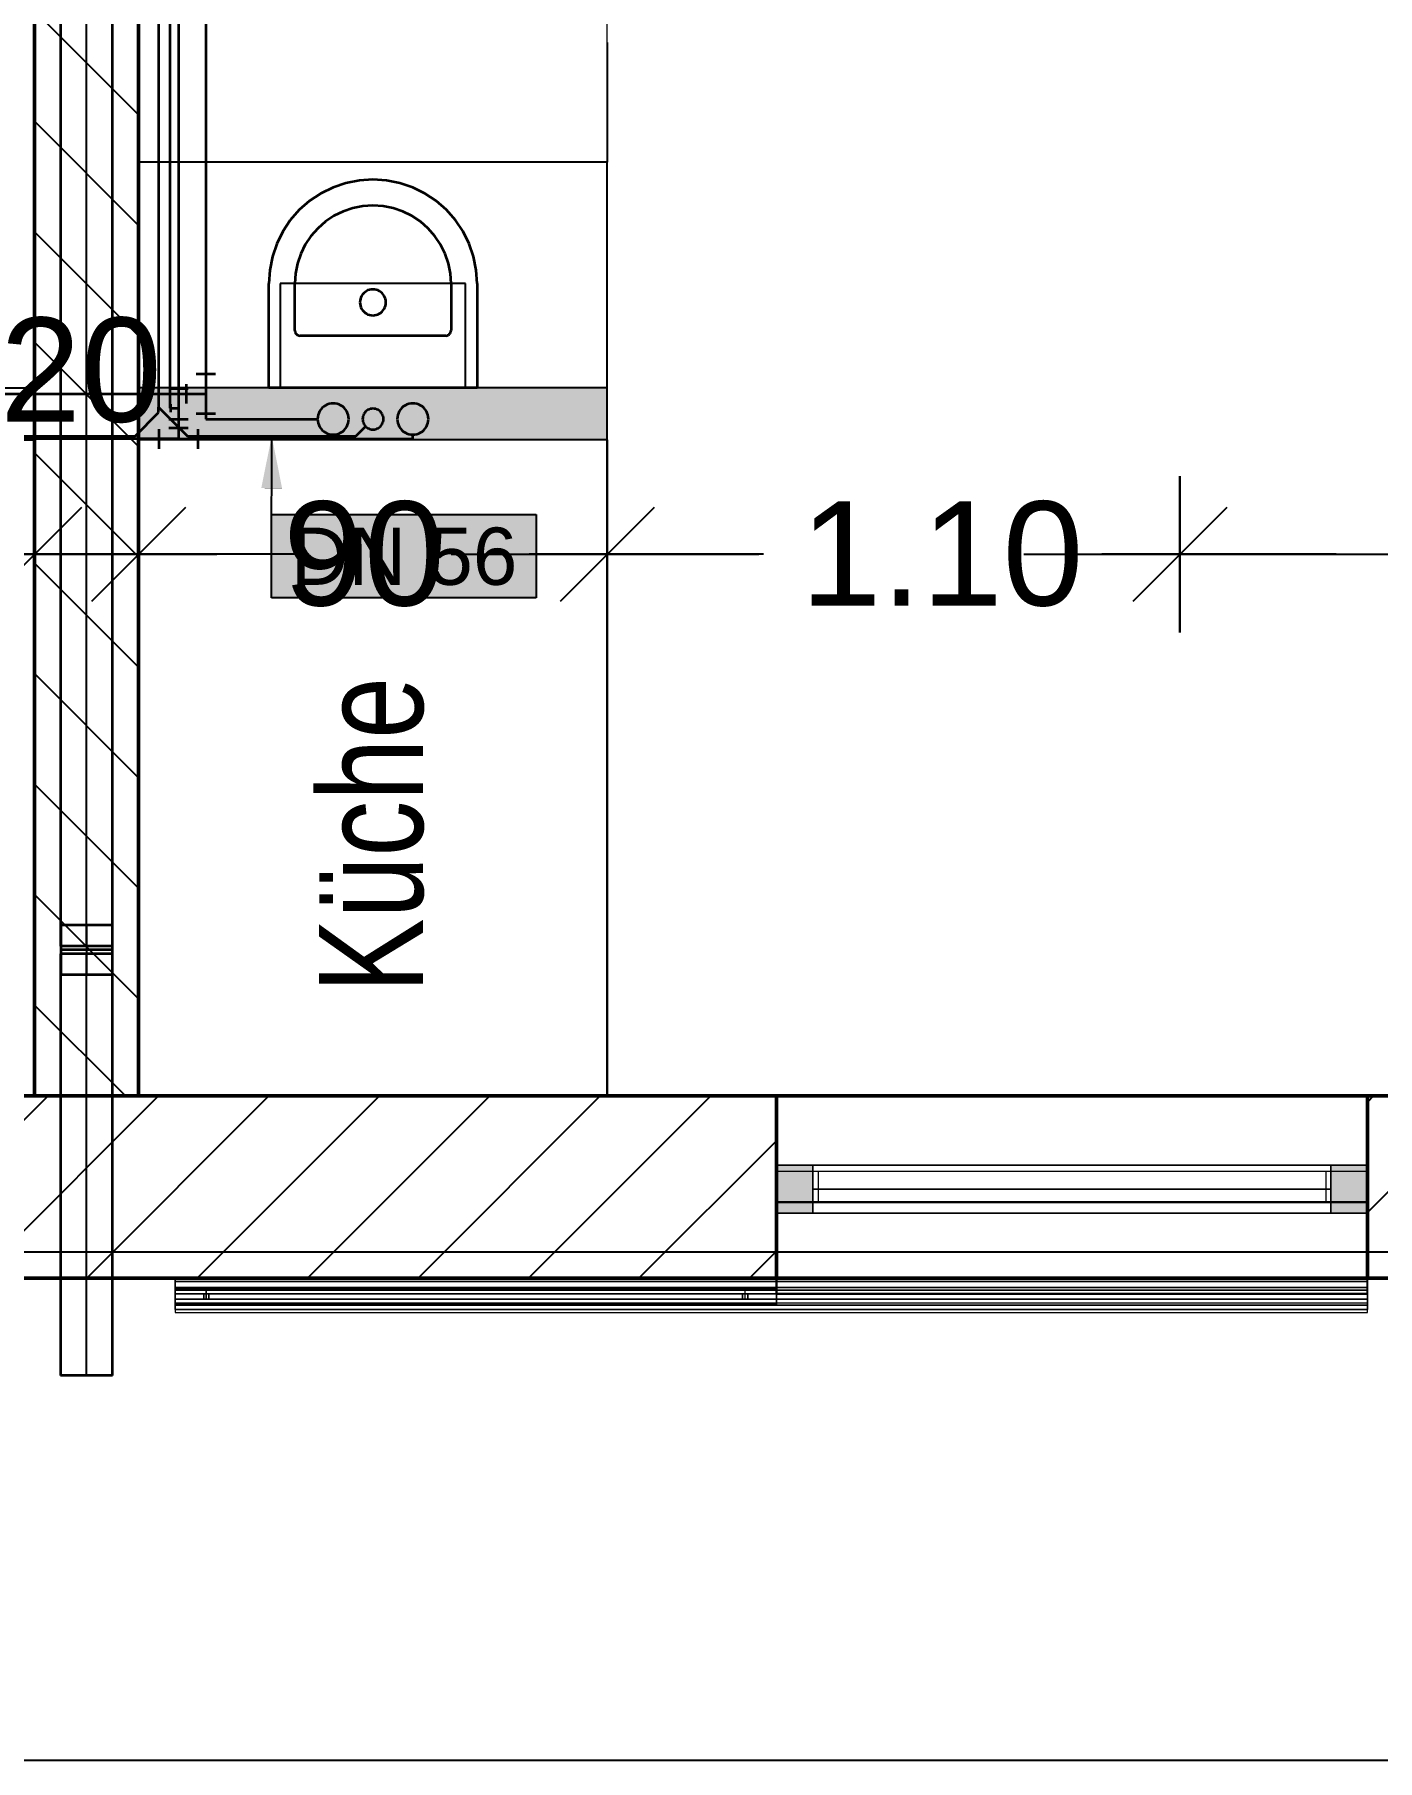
# Model space of a CAD drawing. Extents: x 0 to 756, y -25 to 420.
# Drawn here: x 256.6 to 308.2, y 5 to 71.3 of the extents above; entities that cross this region are included whole.
import ezdxf
from ezdxf.lldxf.tags import DXFTag

# ---------------------------------------------------------------- set-up
doc = ezdxf.new("R2010")
doc.units = 0
doc.layers.get('0').update_dxf_attribs({"lineweight": 25})
doc.layers.get('DEFPOINTS').update_dxf_attribs({"lineweight": 25})
for name, color, linetype, lineweight in [('A_Aussenwand', 7, 'Continuous', 25), ('A_Fenster', 7, 'Continuous', 25), ('A_Innenwand', 7, 'Continuous', 25), ('Allgemein01', 7, 'Continuous', 13), ('Allgemein03', 7, 'Continuous', 25), ('Design', 7, 'Continuous', 18), ('Fenster', 7, 'Continuous', 13), ('Fensterbank', 7, 'Continuous', 13), ('Pfosten_ Stützen', 7, 'Continuous', 13), ('Standard', 7, 'Continuous', 25), ('Verschattung', 7, 'Continuous', 13), ('Wand Holz nicht tragend', 7, 'Continuous', 13), ('Wand Holz tragend', 7, 'Continuous', 13), ('X_Planrahmen', 7, 'Continuous', 25), ('X_Text', 7, 'Continuous', 25)]:
    doc.layers.add(name, color=color, linetype=linetype, lineweight=lineweight)
for name, color, linetype, lineweight, true_color in [('A_Geschossdecke', 7, 'Continuous', 25, 0x008080), ('Bolzen', 7, 'Continuous', 25, 0xcc0000), ('L_Abluft', 2, 'Continuous', 35, 0xffff00), ('S_Einrichtung', 7, 'Continuous', 35, 0x9dff9d), ('S_Kaltwasser', 3, 'Continuous', 35, 0x00ff00), ('S_Schmutzwasser', 7, 'Continuous', 35, 0x808040), ('S_Warmwasser', 1, 'fein_strichliert', 35, 0xff0000), ('S_Zirkulation', 7, 'fein_strichliert', 35, 0xff0080)]:
    doc.layers.add(name, color=color, linetype=linetype, lineweight=lineweight, true_color=true_color)
doc.styles.get("Standard").update_dxf_attribs({"font": 'arial.ttf'})
tags = doc.linetypes.add('fein_strichliert', pattern=[4, 1, -2, 1]).pattern_tags.tags
tags[8:9] = [DXFTag(74, 4), DXFTag(75, 0), DXFTag(340, '0'), DXFTag(46, 0.0), DXFTag(50, 0.0), DXFTag(44, 0.0), DXFTag(45, 0.0)]
tags[6:7] = [DXFTag(74, 4), DXFTag(75, 0), DXFTag(340, '0'), DXFTag(46, 0.0), DXFTag(50, 0.0), DXFTag(44, 0.0), DXFTag(45, 0.0)]
tags[4:5] = [DXFTag(74, 4), DXFTag(75, 0), DXFTag(340, '0'), DXFTag(46, 0.0), DXFTag(50, 0.0), DXFTag(44, 0.0), DXFTag(45, 0.0)]
tags = doc.linetypes.add('STRICHPUNKT2', pattern=[12.7, 6.35, -3.175, 0, -3.175]).pattern_tags.tags
tags[10:11] = [DXFTag(74, 4), DXFTag(75, 0), DXFTag(340, '0'), DXFTag(46, 0.0), DXFTag(50, 0.0), DXFTag(44, 0.0), DXFTag(45, 0.0)]
tags[8:9] = [DXFTag(74, 4), DXFTag(75, 0), DXFTag(340, '0'), DXFTag(46, 0.0), DXFTag(50, 0.0), DXFTag(44, 0.0), DXFTag(45, 0.0)]
tags[6:7] = [DXFTag(74, 4), DXFTag(75, 0), DXFTag(340, '0'), DXFTag(46, 0.0), DXFTag(50, 0.0), DXFTag(44, 0.0), DXFTag(45, 0.0)]
tags[4:5] = [DXFTag(74, 4), DXFTag(75, 0), DXFTag(340, '0'), DXFTag(46, 0.0), DXFTag(50, 0.0), DXFTag(44, 0.0), DXFTag(45, 0.0)]
tags = doc.linetypes.add('VERDECKT2_S2', pattern=[0.27, 0.2, -0.07]).pattern_tags.tags
tags[6:7] = [DXFTag(74, 4), DXFTag(75, 0), DXFTag(340, '0'), DXFTag(46, 1.0), DXFTag(50, 0.0), DXFTag(44, 0.0), DXFTag(45, 0.0)]
tags[4:5] = [DXFTag(74, 4), DXFTag(75, 0), DXFTag(340, '0'), DXFTag(46, 1.0), DXFTag(50, 0.0), DXFTag(44, 0.0), DXFTag(45, 0.0)]

# ---------------------------------------------------------------- blocks, each defined once
blk = doc.blocks.new('Blockreferenz-A01I5YB9IE', base_point=(0, -25))
at = {"layer": 'X_Planrahmen', "color": 0, "linetype": 'ByBlock', "lineweight": -2, "ltscale": 0.25}
blk.add_line((589, 5), (20, 5), dxfattribs=at)
blk = doc.blocks.new('Referenz-A01I5YBJIE')
at = {"layer": 'Allgemein01', "color": 0, "lineweight": -2}
for p, q in [((273.167, 61.721), (266.047, 61.721)), ((266.047, 61.721), (266.047, 57.721)), ((273.167, 57.721), (273.167, 61.721)), ((266.047, 57.721), (273.167, 57.721))]:
    blk.add_line(p, q, dxfattribs=at)
at = {"layer": 'Allgemein03', "color": 0, "lineweight": -2}
for p, q in [((238.607, 57.721), (256.607, 57.721)), ((278.607, 57.721), (260.607, 57.721)), ((278.605, 57.718), (278.607, 57.721)), ((238.607, 55.721), (256.607, 55.721)), ((260.607, 55.721), (260.604, 30.521)), ((260.604, 30.521), (260.607, 55.721)), ((278.607, 55.721), (260.607, 55.721)), ((278.604, 30.521), (278.607, 55.721)), ((278.607, 55.721), (278.604, 30.521)), ((260.604, 30.521), (278.604, 30.521)), ((278.604, 30.521), (260.604, 30.521))]:
    blk.add_line(p, q, dxfattribs=at)
at = {"layer": 'Allgemein03', "color": 0, "linetype": 'VERDECKT2_S2', "lineweight": 13, "ltscale": 0.13}
blk.add_line((154.607, 23.521), (362.607, 23.521), dxfattribs=at)
at = {"layer": 'Bolzen', "color": 0, "lineweight": -2}
for p, q in [((260.607, 66.386), (260.607, 70.986)), ((278.607, 70.986), (278.607, 66.386)), ((278.607, 66.386), (260.607, 66.386)), ((278.607, 55.721), (278.607, 66.386)), ((278.607, 55.721), (260.607, 55.721))]:
    blk.add_line(p, q, dxfattribs=at)
at = {"layer": 'DEFPOINTS', "color": 0, "linetype": 'Continuous', "lineweight": -2, "ltscale": 0.25}
for p, q in [((278.607, 66.386), (278.607, 66.386)), ((278.607, 66.386), (278.607, 66.386)), ((256.607, 51.326), (256.607, 51.326)), ((260.607, 51.326), (260.607, 51.326)), ((278.607, 51.326), (278.607, 51.326)), ((300.607, 51.326), (300.607, 51.326)), ((256.607, 30.521), (256.607, 30.521)), ((256.607, 30.521), (256.607, 30.521)), ((256.607, 30.521), (256.607, 30.521)), ((256.607, 30.521), (256.607, 30.521)), ((256.607, 30.521), (256.607, 30.521)), ((256.607, 30.521), (256.607, 30.521)), ((260.607, 30.521), (260.607, 30.521)), ((260.607, 30.521), (260.607, 30.521)), ((260.607, 30.521), (260.607, 30.521)), ((260.607, 30.521), (260.607, 30.521)), ((278.604, 30.521), (278.604, 30.521)), ((285.107, 23.521), (285.107, 23.521)), ((285.107, 23.521), (285.107, 23.521)), ((307.807, 23.521), (307.807, 23.521)), ((307.807, 23.521), (307.807, 23.521))]:
    blk.add_line(p, q, dxfattribs=at)
at = {"layer": 'Design', "color": 0, "lineweight": -2}
for points in [[(260.607, 55.721), (278.607, 55.721), (260.607, 57.721)], [(278.607, 55.721), (278.607, 57.721), (260.607, 57.721)], [(278.607, 57.721), (260.607, 57.721), (260.607, 57.721)]]:
    blk.add_solid(points, dxfattribs=at)
at = {"layer": 'Fenster', "color": 0, "linetype": 'Continuous', "ltscale": 0.13}
for p, q in [((285.107, 26.021), (285.107, 27.861)), ((285.107, 27.861), (286.507, 27.861)), ((286.507, 27.861), (285.107, 27.861)), ((285.107, 27.861), (285.107, 26.021)), ((286.507, 27.861), (285.107, 27.861)), ((285.107, 27.861), (285.107, 27.861)), ((285.107, 27.861), (285.107, 26.021)), ((286.507, 27.861), (286.507, 26.021)), ((286.507, 26.021), (286.507, 27.861)), ((286.507, 27.861), (306.407, 27.861)), ((286.507, 26.021), (286.507, 27.861)), ((286.507, 27.861), (286.507, 27.861)), ((286.507, 27.861), (286.507, 26.021)), ((306.407, 27.861), (286.507, 27.861)), ((286.507, 27.861), (286.507, 26.021)), ((306.407, 27.861), (286.507, 27.861)), ((286.507, 27.861), (286.507, 27.861)), ((286.507, 27.861), (286.507, 26.021)), ((306.407, 27.861), (286.507, 27.861)), ((286.507, 27.861), (286.507, 26.021)), ((306.407, 27.861), (286.507, 27.861)), ((286.507, 27.861), (286.507, 27.861)), ((286.507, 27.861), (286.507, 26.021)), ((306.407, 26.021), (306.407, 27.861)), ((306.407, 27.861), (307.807, 27.861)), ((306.407, 27.861), (306.407, 26.021)), ((307.807, 27.861), (306.407, 27.861)), ((306.407, 27.861), (306.407, 26.021)), ((307.807, 27.861), (306.407, 27.861)), ((306.407, 27.861), (306.407, 27.861)), ((306.407, 27.861), (306.407, 26.021)), ((306.407, 26.021), (306.407, 27.861)), ((306.407, 27.861), (306.407, 27.861)), ((306.407, 27.861), (306.407, 26.021)), ((306.407, 26.021), (306.407, 27.861)), ((306.407, 27.861), (306.407, 27.861)), ((306.407, 27.861), (306.407, 26.021)), ((307.807, 27.861), (307.807, 26.021)), ((307.807, 26.021), (307.807, 27.861)), ((307.807, 27.861), (307.807, 27.861)), ((307.807, 27.861), (307.807, 26.021)), ((306.407, 26.941), (286.507, 26.941)), ((286.507, 26.941), (286.507, 26.941)), ((286.507, 26.941), (306.407, 26.941)), ((306.407, 26.941), (306.407, 26.941)), ((286.507, 26.021), (285.107, 26.021)), ((285.107, 26.021), (286.507, 26.021)), ((285.107, 26.021), (285.107, 26.021)), ((286.507, 26.021), (285.107, 26.021)), ((306.407, 26.021), (286.507, 26.021)), ((286.507, 26.021), (286.507, 26.021)), ((286.507, 26.021), (306.407, 26.021)), ((286.507, 26.021), (286.507, 26.021)), ((306.407, 26.021), (286.507, 26.021)), ((286.507, 26.021), (306.407, 26.021)), ((286.507, 26.021), (286.507, 26.021)), ((306.407, 26.021), (286.507, 26.021)), ((307.807, 26.021), (306.407, 26.021)), ((306.407, 26.021), (307.807, 26.021)), ((306.407, 26.021), (306.407, 26.021)), ((307.807, 26.021), (306.407, 26.021)), ((306.407, 26.021), (306.407, 26.021)), ((306.407, 26.021), (306.407, 26.021)), ((307.807, 26.021), (307.807, 26.021))]:
    blk.add_line(p, q, dxfattribs=at)
for points in [[(285.107, 26.021), (286.507, 26.021), (285.107, 27.861)], [(286.507, 26.021), (286.507, 27.861), (285.107, 27.861)], [(306.407, 26.021), (307.807, 26.021), (306.407, 27.861)], [(307.807, 26.021), (307.807, 27.861), (306.407, 27.861)]]:
    blk.add_solid(points, dxfattribs=at)
at = {"layer": 'Fensterbank', "color": 0, "lineweight": -2}
for p, q in [((307.807, 26.441), (285.107, 26.441)), ((285.107, 26.441), (285.107, 22.921)), ((307.807, 26.441), (285.107, 26.441)), ((285.107, 26.441), (285.107, 26.441)), ((285.107, 23.521), (285.107, 26.441)), ((307.807, 22.921), (307.807, 26.441)), ((307.807, 26.441), (307.807, 26.441)), ((307.807, 23.521), (307.807, 26.441)), ((307.807, 23.521), (285.107, 23.521)), ((285.107, 23.521), (285.107, 23.521)), ((285.107, 23.521), (307.807, 23.521)), ((285.107, 22.921), (285.107, 23.521)), ((307.807, 22.921), (307.807, 23.521)), ((307.807, 23.521), (307.807, 23.521)), ((285.107, 22.921), (307.807, 22.921)), ((307.807, 22.921), (285.107, 22.921)), ((285.107, 22.921), (285.107, 22.921)), ((307.807, 22.921), (307.807, 22.921))]:
    blk.add_line(p, q, dxfattribs=at)
at = {"layer": 'Fensterbank', "color": 0, "lineweight": 18}
blk.add_line((307.807, 23.521), (285.107, 23.521), dxfattribs=at)
at = {"layer": 'Standard', "color": 0, "lineweight": 13}
blk.add_line((278.604, 30.521), (278.604, 99.078), dxfattribs=at)
at = {"layer": 'Standard', "color": 0, "lineweight": -2}
for p, q in [((256.607, 48.326), (256.607, 54.326)), ((256.607, 54.326), (256.607, 48.326)), ((260.607, 48.326), (260.607, 54.326)), ((260.607, 54.326), (260.607, 48.326)), ((278.607, 48.326), (278.607, 54.326)), ((278.607, 54.326), (278.607, 48.326)), ((300.607, 48.326), (300.607, 54.326)), ((300.607, 54.326), (300.607, 48.326)), ((254.807, 49.526), (258.407, 53.126)), ((258.407, 53.126), (254.807, 49.526)), ((258.807, 49.526), (262.407, 53.126)), ((262.407, 53.126), (258.807, 49.526)), ((276.807, 49.526), (280.407, 53.126)), ((280.407, 53.126), (276.807, 49.526)), ((298.807, 49.526), (302.407, 53.126)), ((302.407, 53.126), (298.807, 49.526)), ((250.607, 51.326), (259.607, 51.326)), ((262.607, 51.326), (253.607, 51.326)), ((253.618, 51.326), (256.607, 51.326)), ((254.607, 51.326), (263.607, 51.326)), ((256.607, 51.326), (260.607, 51.326)), ((266.607, 51.326), (257.607, 51.326)), ((260.607, 51.326), (262.418, 51.326)), ((272.607, 51.326), (281.607, 51.326)), ((284.607, 51.326), (275.607, 51.326)), ((275.618, 51.326), (278.607, 51.326)), ((278.607, 51.326), (284.43, 51.326)), ((294.607, 51.326), (303.607, 51.326)), ((306.607, 51.326), (297.607, 51.326)), ((297.63, 51.326), (300.607, 51.326)), ((300.607, 51.326), (339.867, 51.326)), ((307.444, 30.521), (313.444, 30.521))]:
    blk.add_line(p, q, dxfattribs=at)
at = {"layer": 'Verschattung', "color": 0, "linetype": 'Continuous', "ltscale": 0.13}
for p, q in [((262.007, 23.521), (262.007, 23.401)), ((284.907, 23.521), (262.007, 23.521)), ((262.007, 23.521), (307.807, 23.521)), ((262.007, 22.321), (262.007, 23.521)), ((262.007, 23.521), (262.007, 23.521)), ((262.007, 23.521), (262.007, 23.521)), ((262.007, 23.521), (262.007, 23.521)), ((262.007, 23.401), (284.907, 23.401)), ((262.007, 23.401), (262.007, 22.201)), ((307.807, 23.401), (262.007, 23.401)), ((262.007, 23.401), (262.007, 23.401)), ((262.007, 23.401), (262.007, 23.401)), ((307.807, 23.521), (284.907, 23.521)), ((284.907, 23.401), (307.807, 23.401)), ((307.807, 23.401), (307.807, 23.521)), ((307.807, 23.521), (307.807, 22.321)), ((307.807, 23.521), (307.807, 23.521)), ((307.807, 23.521), (307.807, 23.521)), ((307.807, 23.521), (307.807, 23.521)), ((307.807, 22.201), (307.807, 23.401)), ((307.807, 23.401), (307.807, 23.401)), ((307.807, 23.401), (307.807, 23.401)), ((262.007, 23.161), (262.007, 22.481)), ((307.807, 23.161), (262.007, 23.161)), ((262.007, 23.161), (262.007, 23.161)), ((262.007, 23.161), (262.007, 23.161)), ((262.007, 23.161), (262.007, 23.161)), ((262.007, 23.161), (262.007, 22.921)), ((262.007, 23.161), (284.007, 23.161)), ((285.107, 23.121), (262.007, 23.121)), ((262.007, 23.121), (262.007, 22.521)), ((285.107, 23.121), (262.007, 23.121)), ((262.007, 23.121), (262.007, 22.521)), ((262.007, 22.521), (262.007, 23.121)), ((262.007, 23.121), (285.107, 23.121)), ((262.007, 23.121), (262.007, 23.121)), ((307.807, 23.061), (262.007, 23.061)), ((262.007, 23.061), (262.007, 22.921)), ((262.007, 23.061), (262.007, 22.581)), ((262.007, 23.061), (262.007, 23.061)), ((262.007, 23.061), (307.807, 23.061)), ((262.007, 22.921), (263.107, 22.921)), ((262.007, 22.921), (262.007, 22.921)), ((263.107, 22.921), (262.007, 22.921)), ((263.107, 22.721), (262.007, 22.721)), ((262.007, 22.721), (262.007, 22.581)), ((262.007, 22.721), (262.007, 22.481)), ((262.007, 22.721), (262.007, 22.721)), ((262.007, 22.721), (263.107, 22.721)), ((262.007, 22.581), (307.807, 22.581)), ((262.007, 22.581), (262.007, 22.581)), ((262.007, 22.581), (307.807, 22.581)), ((263.107, 22.921), (263.207, 22.921)), ((263.107, 22.821), (263.107, 22.921)), ((263.107, 22.921), (263.107, 22.721)), ((263.307, 22.921), (263.107, 22.921)), ((263.107, 22.921), (263.107, 22.921)), ((263.107, 22.921), (263.107, 22.921)), ((263.107, 22.721), (263.107, 22.821)), ((263.207, 22.721), (263.107, 22.721)), ((263.107, 22.721), (263.307, 22.721)), ((263.107, 22.721), (263.107, 22.721)), ((263.107, 22.721), (263.107, 22.721)), ((263.207, 23.121), (263.207, 22.721)), ((283.907, 23.121), (263.207, 23.121)), ((283.907, 23.121), (263.207, 23.121)), ((263.207, 23.121), (263.207, 23.121)), ((263.207, 22.721), (263.207, 23.121)), ((263.207, 22.921), (263.307, 22.921)), ((263.207, 22.721), (283.907, 22.721)), ((263.307, 22.721), (263.207, 22.721)), ((263.207, 22.721), (263.207, 22.721)), ((263.207, 22.721), (283.907, 22.721)), ((263.307, 22.921), (263.307, 22.821)), ((263.307, 22.921), (283.807, 22.921)), ((263.307, 22.721), (263.307, 22.921)), ((283.807, 22.921), (263.307, 22.921)), ((263.307, 22.921), (263.307, 22.921)), ((263.307, 22.921), (263.307, 22.921)), ((263.307, 22.821), (263.307, 22.721)), ((283.807, 22.721), (263.307, 22.721)), ((263.307, 22.721), (283.807, 22.721)), ((263.307, 22.721), (263.307, 22.721)), ((263.307, 22.721), (263.307, 22.721)), ((283.807, 22.821), (283.807, 22.921)), ((283.807, 22.921), (283.907, 22.921)), ((283.807, 22.921), (283.807, 22.721)), ((284.007, 22.921), (283.807, 22.921)), ((283.807, 22.921), (283.807, 22.921)), ((283.807, 22.921), (283.807, 22.921)), ((283.807, 22.721), (283.807, 22.821)), ((283.907, 22.721), (283.807, 22.721)), ((283.807, 22.721), (284.007, 22.721)), ((283.807, 22.721), (283.807, 22.721)), ((283.807, 22.721), (283.807, 22.721)), ((283.907, 22.721), (283.907, 23.121)), ((283.907, 23.121), (283.907, 23.121)), ((283.907, 22.721), (283.907, 23.121)), ((283.907, 22.921), (284.007, 22.921)), ((284.007, 22.721), (283.907, 22.721)), ((283.907, 22.721), (283.907, 22.721)), ((284.007, 23.161), (307.807, 23.161)), ((284.007, 22.921), (284.007, 22.821)), ((284.007, 22.921), (307.807, 22.921)), ((284.007, 22.721), (284.007, 22.921)), ((307.807, 22.921), (284.007, 22.921)), ((284.007, 22.921), (284.007, 22.921)), ((284.007, 22.921), (284.007, 22.921)), ((284.007, 22.821), (284.007, 22.721)), ((307.807, 22.721), (284.007, 22.721)), ((284.007, 22.721), (307.807, 22.721)), ((284.007, 22.721), (284.007, 22.721)), ((284.007, 22.721), (284.007, 22.721)), ((285.107, 22.521), (285.107, 23.121)), ((285.107, 22.521), (285.107, 23.121)), ((285.107, 23.121), (285.107, 22.521)), ((285.107, 23.121), (285.107, 23.121)), ((307.807, 22.481), (307.807, 23.161)), ((307.807, 23.161), (307.807, 23.161)), ((307.807, 23.161), (307.807, 23.161)), ((307.807, 23.161), (307.807, 23.161)), ((307.807, 22.921), (307.807, 23.161)), ((307.807, 22.921), (307.807, 23.061)), ((307.807, 22.581), (307.807, 23.061)), ((307.807, 23.061), (307.807, 23.061)), ((307.807, 22.921), (307.807, 22.921)), ((307.807, 22.581), (307.807, 22.721)), ((307.807, 22.721), (307.807, 22.721)), ((307.807, 22.481), (307.807, 22.721)), ((307.807, 22.581), (307.807, 22.581)), ((262.007, 22.521), (285.107, 22.521)), ((262.007, 22.521), (285.107, 22.521)), ((262.007, 22.521), (262.007, 22.521)), ((262.007, 22.521), (285.107, 22.521)), ((262.007, 22.481), (307.807, 22.481)), ((262.007, 22.481), (262.007, 22.481)), ((262.007, 22.481), (262.007, 22.481)), ((262.007, 22.481), (262.007, 22.481)), ((284.007, 22.481), (262.007, 22.481)), ((307.807, 22.321), (262.007, 22.321)), ((262.007, 22.321), (262.007, 22.201)), ((262.007, 22.321), (262.007, 22.321)), ((262.007, 22.321), (262.007, 22.321)), ((262.007, 22.321), (284.907, 22.321)), ((262.007, 22.201), (307.807, 22.201)), ((262.007, 22.201), (262.007, 22.201)), ((262.007, 22.201), (262.007, 22.201)), ((262.007, 22.201), (262.007, 22.201)), ((262.007, 22.201), (284.907, 22.201)), ((307.807, 22.481), (284.007, 22.481)), ((284.907, 22.321), (307.807, 22.321)), ((284.907, 22.201), (307.807, 22.201)), ((285.107, 22.521), (285.107, 22.521)), ((307.807, 22.481), (307.807, 22.481)), ((307.807, 22.481), (307.807, 22.481)), ((307.807, 22.481), (307.807, 22.481)), ((307.807, 22.201), (307.807, 22.321)), ((307.807, 22.321), (307.807, 22.321)), ((307.807, 22.321), (307.807, 22.321)), ((307.807, 22.201), (307.807, 22.201)), ((307.807, 22.201), (307.807, 22.201)), ((307.807, 22.201), (307.807, 22.201))]:
    blk.add_line(p, q, dxfattribs=at)
at = {"layer": 'Wand Holz nicht tragend', "color": 0, "lineweight": 50}
for p, q in [((256.607, 117.078), (256.607, 30.521)), ((256.607, 30.521), (256.607, 117.078)), ((260.607, 30.521), (260.607, 117.078)), ((260.607, 117.078), (260.607, 30.521)), ((256.607, 30.521), (260.607, 30.521)), ((260.607, 30.521), (256.607, 30.521)), ((256.607, 30.521), (256.607, 30.521)), ((260.607, 30.521), (260.607, 30.521))]:
    blk.add_line(p, q, dxfattribs=at)
at = {"layer": 'Wand Holz tragend', "color": 0, "lineweight": 50}
for p, q in [((398.607, 30.521), (118.607, 30.521)), ((118.607, 30.521), (398.607, 30.521)), ((307.807, 30.521), (285.107, 30.521)), ((285.107, 30.521), (285.107, 23.521)), ((285.107, 30.521), (285.107, 30.521)), ((307.807, 30.521), (285.107, 30.521)), ((285.107, 30.521), (285.107, 23.521)), ((307.807, 23.521), (307.807, 30.521)), ((307.807, 30.521), (307.807, 30.521)), ((307.807, 23.521), (307.807, 30.521)), ((118.607, 23.521), (398.607, 23.521)), ((398.607, 23.521), (118.607, 23.521)), ((285.107, 23.521), (307.807, 23.521)), ((285.107, 23.521), (285.107, 23.521)), ((285.107, 23.521), (307.807, 23.521)), ((307.807, 23.521), (307.807, 23.521))]:
    blk.add_line(p, q, dxfattribs=at)
at = {"layer": 'Pfosten_ Stützen', "color": 0, "lineweight": -2, "insert": (267.531, 34.482), "char_height": 4, "attachment_point": 1, "rotation": 90}
blk.add_mtext('{\\W0.8;\\fPosterama Text Light;Küche}', dxfattribs=at)
at = {"layer": 'Standard', "color": 0, "lineweight": -2, "char_height": 4, "attachment_point": 1}
for s, insert in [('{\\fArial;20}', (255.285, 60.414)), ('{\\fArial;90}', (266.159, 53.358)), ('{\\fArial;1.10}', (286.029, 53.358))]:
    blk.add_mtext(s, dxfattribs=dict(at, insert=insert))
blk = doc.blocks.new('Wand-A01I5YC5IE', base_point=(118.607, 23.521))
at = {"color": 0, "linetype": 'ByBlock', "lineweight": -2, "ltscale": 0.25}
for p, q in [((256.607, 30.521), (232.107, 30.521)), ((285.107, 30.521), (260.607, 30.521)), ((338.907, 30.521), (307.807, 30.521)), ((285.107, 23.521), (232.107, 23.521)), ((338.907, 23.521), (307.807, 23.521))]:
    blk.add_line(p, q, dxfattribs=at)
at = {"color": 0, "lineweight": -2}
for p, q in [((257.129, 30.521), (250.129, 23.521)), ((261.372, 30.521), (254.372, 23.521)), ((265.614, 30.521), (258.614, 23.521)), ((269.857, 30.521), (262.857, 23.521)), ((274.1, 30.521), (267.1, 23.521)), ((278.342, 30.521), (271.342, 23.521)), ((282.585, 30.521), (275.585, 23.521)), ((308.041, 30.521), (307.807, 30.287)), ((312.283, 30.521), (307.807, 26.044)), ((285.107, 28.8), (279.828, 23.521)), ((285.107, 24.558), (284.07, 23.521))]:
    blk.add_line(p, q, dxfattribs=at)
blk = doc.blocks.new('Fenster-A01I5YC9IE', base_point=(285.107, 23.521))
at = {"color": 0, "linetype": 'ByBlock', "lineweight": -2, "ltscale": 0.25}
for p, q in [((307.807, 30.521), (285.107, 30.521)), ((285.107, 30.521), (285.107, 23.521)), ((307.807, 30.521), (307.807, 23.521)), ((307.807, 23.521), (285.107, 23.521))]:
    blk.add_line(p, q, dxfattribs=at)
at = {"color": 0, "linetype": 'ByBlock', "lineweight": 18, "ltscale": 0.18}
for p, q in [((307.807, 27.621), (285.107, 27.621)), ((286.707, 27.621), (286.707, 26.421)), ((306.207, 27.621), (306.207, 26.421)), ((307.807, 26.421), (285.107, 26.421))]:
    blk.add_line(p, q, dxfattribs=at)
at = {"color": 0, "linetype": 'fein_strichliert', "lineweight": 18, "ltscale": 0.18}
blk.add_line((285.107, 27.621), (285.107, 26.421), dxfattribs=at)
blk = doc.blocks.new('Wand-A01I5YCZIE', base_point=(256.607, 30.521))
at = {"color": 0, "linetype": 'ByBlock', "lineweight": -2, "ltscale": 0.25}
for p, q in [((256.607, 30.521), (256.607, 117.078)), ((260.607, 30.521), (260.607, 117.078))]:
    blk.add_line(p, q, dxfattribs=at)
at = {"color": 0, "lineweight": -2}
for p, q in [((260.607, 68.197), (256.607, 72.197)), ((260.607, 63.954), (256.607, 67.954)), ((260.607, 59.712), (256.607, 63.712)), ((260.607, 55.469), (256.607, 59.469)), ((260.607, 51.226), (256.607, 55.226)), ((260.607, 46.984), (256.607, 50.984)), ((260.607, 42.741), (256.607, 46.741)), ((260.607, 38.498), (256.607, 42.498)), ((260.607, 34.256), (256.607, 38.256)), ((260.1, 30.521), (256.607, 34.013))]:
    blk.add_line(p, q, dxfattribs=at)
blk = doc.blocks.new('Wickelfalzrohr-A01I5YETIE', base_point=(257.607, 36.278))
at = {"color": 0, "linetype": 'ByBlock', "lineweight": -2, "ltscale": 0.35}
for p, q in [((257.607, 96.278), (257.607, 36.278)), ((258.193, 96.278), (257.607, 96.278)), ((259.021, 96.278), (258.193, 96.278)), ((259.607, 96.278), (259.021, 96.278)), ((259.607, 36.278), (259.607, 96.278)), ((258.193, 36.278), (257.607, 36.278)), ((259.021, 36.278), (258.193, 36.278)), ((259.607, 36.278), (259.021, 36.278))]:
    blk.add_line(p, q, dxfattribs=at)
at = {"color": 0, "linetype": 'STRICHPUNKT2', "lineweight": 25, "ltscale": 0.25}
blk.add_line((258.607, 36.278), (258.607, 96.278), dxfattribs=at)
blk = doc.blocks.new('Steckverbinder-A01I5YEVIE', base_point=(257.607, 35.178))
at = {"color": 0, "linetype": 'ByBlock', "lineweight": -2, "ltscale": 0.35}
for p, q in [((257.617, 37.078), (257.617, 35.178)), ((258.197, 37.078), (257.617, 37.078)), ((259.017, 37.078), (258.197, 37.078)), ((259.597, 37.078), (259.017, 37.078)), ((259.597, 35.178), (259.597, 37.078)), ((257.641, 36.128), (257.607, 36.128)), ((257.741, 36.128), (257.641, 36.128)), ((257.9, 36.128), (257.741, 36.128)), ((258.107, 36.128), (257.9, 36.128)), ((258.348, 36.128), (258.107, 36.128)), ((258.607, 36.128), (258.348, 36.128)), ((258.866, 36.128), (258.607, 36.128)), ((259.107, 36.128), (258.866, 36.128)), ((259.314, 36.128), (259.107, 36.128)), ((259.473, 36.128), (259.314, 36.128)), ((259.573, 36.128), (259.473, 36.128)), ((259.607, 36.128), (259.573, 36.128)), ((258.197, 35.178), (257.617, 35.178)), ((259.017, 35.178), (258.197, 35.178)), ((259.597, 35.178), (259.017, 35.178))]:
    blk.add_line(p, q, dxfattribs=at)
at = {"color": 0, "linetype": 'STRICHPUNKT2', "lineweight": 25, "ltscale": 0.25}
blk.add_line((258.607, 37.078), (258.607, 35.178), dxfattribs=at)
blk = doc.blocks.new('Wickelfalzrohr-A01I5YEXIE', base_point=(257.607, 19.781))
at = {"color": 0, "linetype": 'ByBlock', "lineweight": -2, "ltscale": 0.35}
for p, q in [((257.607, 35.978), (257.607, 19.781)), ((258.193, 35.978), (257.607, 35.978)), ((259.021, 35.978), (258.193, 35.978)), ((259.607, 35.978), (259.021, 35.978)), ((259.607, 19.781), (259.607, 35.978)), ((258.193, 19.781), (257.607, 19.781)), ((259.021, 19.781), (258.193, 19.781)), ((259.607, 19.781), (259.021, 19.781))]:
    blk.add_line(p, q, dxfattribs=at)
at = {"color": 0, "linetype": 'STRICHPUNKT2', "lineweight": 25, "ltscale": 0.25}
blk.add_line((258.607, 19.781), (258.607, 35.978), dxfattribs=at)
blk = doc.blocks.new('Waschtisch-A01I5YI1IE', base_point=(265.607, 57.721))
at = {"color": 0, "linetype": 'ByBlock', "lineweight": -2, "ltscale": 0.35}
for p, q in [((269.085, 65.686), (268.572, 65.584)), ((269.607, 65.721), (269.085, 65.686)), ((270.129, 65.686), (269.607, 65.721)), ((270.642, 65.584), (270.129, 65.686)), ((267.607, 65.185), (267.172, 64.894)), ((268.076, 65.416), (267.607, 65.185)), ((268.572, 65.584), (268.076, 65.416)), ((271.138, 65.416), (270.642, 65.584)), ((271.607, 65.185), (271.138, 65.416)), ((272.042, 64.894), (271.607, 65.185)), ((266.779, 64.549), (266.434, 64.156)), ((267.172, 64.894), (266.779, 64.549)), ((268.107, 64.319), (267.781, 64.101)), ((268.459, 64.492), (268.107, 64.319)), ((268.831, 64.618), (268.459, 64.492)), ((269.216, 64.695), (268.831, 64.618)), ((269.607, 64.721), (269.216, 64.695)), ((269.999, 64.695), (269.607, 64.721)), ((270.384, 64.618), (269.999, 64.695)), ((270.755, 64.492), (270.384, 64.618)), ((271.107, 64.319), (270.755, 64.492)), ((271.433, 64.101), (271.107, 64.319)), ((272.436, 64.549), (272.042, 64.894)), ((272.781, 64.156), (272.436, 64.549)), ((266.143, 63.721), (265.912, 63.251)), ((266.434, 64.156), (266.143, 63.721)), ((267.486, 63.842), (267.227, 63.547)), ((267.781, 64.101), (267.486, 63.842)), ((271.729, 63.842), (271.433, 64.101)), ((271.987, 63.547), (271.729, 63.842)), ((273.071, 63.721), (272.781, 64.156)), ((273.303, 63.251), (273.071, 63.721)), ((265.912, 63.251), (265.743, 62.756)), ((267.009, 63.221), (266.836, 62.869)), ((267.227, 63.547), (267.009, 63.221)), ((272.205, 63.221), (271.987, 63.547)), ((272.379, 62.869), (272.205, 63.221)), ((273.471, 62.756), (273.303, 63.251)), ((265.743, 62.756), (265.641, 62.243)), ((266.709, 62.497), (266.633, 62.112)), ((266.836, 62.869), (266.709, 62.497)), ((272.505, 62.497), (272.379, 62.869)), ((272.582, 62.112), (272.505, 62.497)), ((273.573, 62.243), (273.471, 62.756)), ((265.641, 62.243), (265.607, 61.721)), ((265.607, 57.721), (265.607, 61.721)), ((266.633, 62.112), (266.607, 61.721)), ((266.607, 59.921), (266.607, 61.721)), ((272.607, 61.721), (272.582, 62.112)), ((272.607, 61.721), (272.607, 59.921)), ((273.607, 61.721), (273.573, 62.243)), ((273.607, 61.721), (273.607, 57.721)), ((269.111, 61.066), (269.107, 61.001)), ((269.107, 61.001), (269.111, 60.935)), ((269.124, 61.13), (269.111, 61.066)), ((269.145, 61.192), (269.124, 61.13)), ((269.174, 61.251), (269.145, 61.192)), ((269.211, 61.305), (269.174, 61.251)), ((269.254, 61.354), (269.211, 61.305)), ((269.303, 61.397), (269.254, 61.354)), ((269.357, 61.434), (269.303, 61.397)), ((269.416, 61.463), (269.357, 61.434)), ((269.478, 61.484), (269.416, 61.463)), ((269.542, 61.496), (269.478, 61.484)), ((269.607, 61.501), (269.542, 61.496)), ((269.672, 61.496), (269.607, 61.501)), ((269.737, 61.484), (269.672, 61.496)), ((269.799, 61.463), (269.737, 61.484)), ((269.857, 61.434), (269.799, 61.463)), ((269.912, 61.397), (269.857, 61.434)), ((269.961, 61.354), (269.912, 61.397)), ((270.004, 61.305), (269.961, 61.354)), ((270.04, 61.251), (270.004, 61.305)), ((270.069, 61.192), (270.04, 61.251)), ((270.09, 61.13), (270.069, 61.192)), ((270.103, 61.066), (270.09, 61.13)), ((270.107, 61.001), (270.103, 61.066)), ((270.103, 60.935), (270.107, 61.001)), ((269.111, 60.935), (269.124, 60.871)), ((269.124, 60.871), (269.145, 60.809)), ((269.145, 60.809), (269.174, 60.751)), ((269.174, 60.751), (269.211, 60.696)), ((269.211, 60.696), (269.254, 60.647)), ((269.254, 60.647), (269.303, 60.604)), ((269.303, 60.604), (269.357, 60.568)), ((269.357, 60.568), (269.416, 60.539)), ((269.416, 60.539), (269.478, 60.518)), ((269.478, 60.518), (269.542, 60.505)), ((269.542, 60.505), (269.607, 60.501)), ((269.607, 60.501), (269.672, 60.505)), ((269.672, 60.505), (269.737, 60.518)), ((269.737, 60.518), (269.799, 60.539)), ((269.799, 60.539), (269.857, 60.568)), ((269.857, 60.568), (269.912, 60.604)), ((269.912, 60.604), (269.961, 60.647)), ((269.961, 60.647), (270.004, 60.696)), ((270.004, 60.696), (270.04, 60.751)), ((270.04, 60.751), (270.069, 60.809)), ((270.069, 60.809), (270.09, 60.871)), ((270.09, 60.871), (270.103, 60.935)), ((266.607, 59.921), (266.609, 59.895)), ((266.609, 59.895), (266.614, 59.869)), ((266.614, 59.869), (266.622, 59.844)), ((266.622, 59.844), (266.634, 59.821)), ((266.634, 59.821), (266.649, 59.799)), ((266.649, 59.799), (266.666, 59.779)), ((266.666, 59.779), (266.685, 59.762)), ((266.685, 59.762), (266.707, 59.747)), ((266.707, 59.747), (266.731, 59.736)), ((266.731, 59.736), (266.755, 59.727)), ((266.755, 59.727), (266.781, 59.722)), ((266.781, 59.722), (266.807, 59.721)), ((272.407, 59.721), (266.807, 59.721)), ((272.407, 59.721), (272.433, 59.722)), ((272.433, 59.722), (272.459, 59.727)), ((272.459, 59.727), (272.484, 59.736)), ((272.484, 59.736), (272.507, 59.747)), ((272.507, 59.747), (272.529, 59.762)), ((272.529, 59.762), (272.549, 59.779)), ((272.549, 59.779), (272.566, 59.799)), ((272.566, 59.799), (272.58, 59.821)), ((272.58, 59.821), (272.592, 59.844)), ((272.592, 59.844), (272.6, 59.869)), ((272.6, 59.869), (272.605, 59.895)), ((272.605, 59.895), (272.607, 59.921)), ((273.607, 57.721), (265.607, 57.721))]:
    blk.add_line(p, q, dxfattribs=at)
blk = doc.blocks.new('Anschluss-Element-A01I5YI3IE', base_point=(267.48, 55.921))
at = {"color": 0, "lineweight": -2}
for p, q in [((267.78, 57.04), (267.715, 56.997)), ((267.85, 57.075), (267.78, 57.04)), ((267.925, 57.1), (267.85, 57.075)), ((268.002, 57.115), (267.925, 57.1)), ((268.08, 57.121), (268.002, 57.115)), ((268.158, 57.115), (268.08, 57.121)), ((268.235, 57.1), (268.158, 57.115)), ((268.31, 57.075), (268.235, 57.1)), ((268.38, 57.04), (268.31, 57.075)), ((268.445, 56.997), (268.38, 57.04)), ((267.485, 56.599), (267.48, 56.521)), ((267.48, 56.521), (267.485, 56.442)), ((267.5, 56.676), (267.485, 56.599)), ((267.485, 56.442), (267.5, 56.365)), ((267.526, 56.75), (267.5, 56.676)), ((267.5, 56.365), (267.526, 56.291)), ((267.56, 56.821), (267.526, 56.75)), ((267.604, 56.886), (267.56, 56.821)), ((267.656, 56.945), (267.604, 56.886)), ((267.715, 56.997), (267.656, 56.945)), ((268.504, 56.945), (268.445, 56.997)), ((268.556, 56.886), (268.504, 56.945)), ((268.6, 56.821), (268.556, 56.886)), ((268.634, 56.75), (268.6, 56.821)), ((268.66, 56.676), (268.634, 56.75)), ((268.634, 56.291), (268.66, 56.365)), ((268.675, 56.599), (268.66, 56.676)), ((268.66, 56.365), (268.675, 56.442)), ((268.68, 56.521), (268.675, 56.599)), ((268.675, 56.442), (268.68, 56.521)), ((267.526, 56.291), (267.56, 56.221)), ((267.56, 56.221), (267.604, 56.155)), ((267.604, 56.155), (267.656, 56.096)), ((267.656, 56.096), (267.715, 56.045)), ((267.715, 56.045), (267.78, 56.001)), ((267.78, 56.001), (267.85, 55.966)), ((267.85, 55.966), (267.925, 55.941)), ((267.925, 55.941), (268.002, 55.926)), ((268.002, 55.926), (268.08, 55.921)), ((268.08, 55.921), (268.158, 55.926)), ((268.158, 55.926), (268.235, 55.941)), ((268.235, 55.941), (268.31, 55.966)), ((268.31, 55.966), (268.38, 56.001)), ((268.38, 56.001), (268.445, 56.045)), ((268.445, 56.045), (268.504, 56.096)), ((268.504, 56.096), (268.556, 56.155)), ((268.556, 56.155), (268.6, 56.221)), ((268.6, 56.221), (268.634, 56.291))]:
    blk.add_line(p, q, dxfattribs=at)
blk = doc.blocks.new('Anschluss-Element-A01I5YI5IE', base_point=(270.54, 55.921))
at = {"color": 0, "linetype": 'Continuous', "lineweight": -2, "ltscale": 0.35}
for p, q in [((270.84, 57.04), (270.775, 56.997)), ((270.91, 57.075), (270.84, 57.04)), ((270.985, 57.1), (270.91, 57.075)), ((271.062, 57.115), (270.985, 57.1)), ((271.14, 57.121), (271.062, 57.115)), ((271.218, 57.115), (271.14, 57.121)), ((271.295, 57.1), (271.218, 57.115)), ((271.37, 57.075), (271.295, 57.1)), ((271.44, 57.04), (271.37, 57.075)), ((271.505, 56.997), (271.44, 57.04)), ((270.545, 56.599), (270.54, 56.521)), ((270.54, 56.521), (270.545, 56.442)), ((270.56, 56.676), (270.545, 56.599)), ((270.545, 56.442), (270.56, 56.365)), ((270.586, 56.75), (270.56, 56.676)), ((270.56, 56.365), (270.586, 56.291)), ((270.62, 56.821), (270.586, 56.75)), ((270.664, 56.886), (270.62, 56.821)), ((270.716, 56.945), (270.664, 56.886)), ((270.775, 56.997), (270.716, 56.945)), ((271.564, 56.945), (271.505, 56.997)), ((271.616, 56.886), (271.564, 56.945)), ((271.66, 56.821), (271.616, 56.886)), ((271.694, 56.75), (271.66, 56.821)), ((271.72, 56.676), (271.694, 56.75)), ((271.694, 56.291), (271.72, 56.365)), ((271.735, 56.599), (271.72, 56.676)), ((271.72, 56.365), (271.735, 56.442)), ((271.74, 56.521), (271.735, 56.599)), ((271.735, 56.442), (271.74, 56.521)), ((270.586, 56.291), (270.62, 56.221)), ((270.62, 56.221), (270.664, 56.155)), ((270.664, 56.155), (270.716, 56.096)), ((270.716, 56.096), (270.775, 56.045)), ((270.775, 56.045), (270.84, 56.001)), ((270.84, 56.001), (270.91, 55.966)), ((270.91, 55.966), (270.985, 55.941)), ((270.985, 55.941), (271.062, 55.926)), ((271.062, 55.926), (271.14, 55.921)), ((271.14, 55.921), (271.218, 55.926)), ((271.218, 55.926), (271.295, 55.941)), ((271.295, 55.941), (271.37, 55.966)), ((271.37, 55.966), (271.44, 56.001)), ((271.44, 56.001), (271.505, 56.045)), ((271.505, 56.045), (271.564, 56.096)), ((271.564, 56.096), (271.616, 56.155)), ((271.616, 56.155), (271.66, 56.221)), ((271.66, 56.221), (271.694, 56.291))]:
    blk.add_line(p, q, dxfattribs=at)
blk = doc.blocks.new('Anschluss-Element-A01I5YI7IE', base_point=(269.21, 56.121))
at = {"color": 0, "lineweight": -2}
for p, q in [((269.213, 56.573), (269.21, 56.521)), ((269.21, 56.521), (269.213, 56.468)), ((269.224, 56.624), (269.213, 56.573)), ((269.213, 56.468), (269.224, 56.417)), ((269.24, 56.674), (269.224, 56.624)), ((269.224, 56.417), (269.24, 56.368)), ((269.264, 56.721), (269.24, 56.674)), ((269.24, 56.368), (269.264, 56.321)), ((269.293, 56.764), (269.264, 56.721)), ((269.327, 56.803), (269.293, 56.764)), ((269.366, 56.838), (269.327, 56.803)), ((269.41, 56.867), (269.366, 56.838)), ((269.457, 56.89), (269.41, 56.867)), ((269.506, 56.907), (269.457, 56.89)), ((269.558, 56.917), (269.506, 56.907)), ((269.61, 56.921), (269.558, 56.917)), ((269.662, 56.917), (269.61, 56.921)), ((269.714, 56.907), (269.662, 56.917)), ((269.763, 56.89), (269.714, 56.907)), ((269.81, 56.867), (269.763, 56.89)), ((269.854, 56.838), (269.81, 56.867)), ((269.893, 56.803), (269.854, 56.838)), ((269.927, 56.764), (269.893, 56.803)), ((269.956, 56.721), (269.927, 56.764)), ((269.98, 56.674), (269.956, 56.721)), ((269.956, 56.321), (269.98, 56.368)), ((269.996, 56.624), (269.98, 56.674)), ((269.98, 56.368), (269.996, 56.417)), ((270.007, 56.573), (269.996, 56.624)), ((269.996, 56.417), (270.007, 56.468)), ((270.01, 56.521), (270.007, 56.573)), ((270.007, 56.468), (270.01, 56.521)), ((269.264, 56.321), (269.293, 56.277)), ((269.293, 56.277), (269.327, 56.238)), ((269.327, 56.238), (269.366, 56.203)), ((269.366, 56.203), (269.41, 56.174)), ((269.41, 56.174), (269.457, 56.151)), ((269.457, 56.151), (269.506, 56.134)), ((269.506, 56.134), (269.558, 56.124)), ((269.558, 56.124), (269.61, 56.121)), ((269.61, 56.121), (269.662, 56.124)), ((269.662, 56.124), (269.714, 56.134)), ((269.714, 56.134), (269.763, 56.151)), ((269.763, 56.151), (269.81, 56.174)), ((269.81, 56.174), (269.854, 56.203)), ((269.854, 56.203), (269.893, 56.238)), ((269.893, 56.238), (269.927, 56.277)), ((269.927, 56.277), (269.956, 56.321))]:
    blk.add_line(p, q, dxfattribs=at)
blk = doc.blocks.new('Abwasserleitung-A01I5YJLIE', base_point=(247.893, 55.868))
at = {"color": 0, "linetype": 'ByBlock', "lineweight": -2, "ltscale": 0.35}
for p, q in [((260.474, 55.868), (261.376, 56.77)), ((261.376, 56.77), (261.376, 56.977)), ((247.893, 56.238), (248.263, 55.868)), ((248.263, 55.868), (260.474, 55.868))]:
    blk.add_line(p, q, dxfattribs=at)
blk = doc.blocks.new('Abwasserleitung-A01I5YJPIE', base_point=(261.376, 55.864))
at = {"color": 0, "linetype": 'ByBlock', "lineweight": -2, "ltscale": 0.35}
for p, q in [((261.376, 56.977), (262.488, 55.864)), ((262.488, 55.864), (268.953, 55.864)), ((268.953, 55.864), (269.327, 56.238))]:
    blk.add_line(p, q, dxfattribs=at)
blk = doc.blocks.new('Bauteilbeschriftung-A01I5YJRIE', base_point=(265.317, 49.651))
at = {"color": 0, "linetype": 'ByBlock', "lineweight": -2, "ltscale": 0.25}
blk.add_line((265.712, 51.251), (265.721, 55.864), dxfattribs=at)
at = {"color": 0, "lineweight": -2}
for p, q in [((265.712, 52.851), (275.88, 52.851)), ((265.712, 49.651), (265.712, 52.851)), ((275.88, 52.851), (275.88, 49.651)), ((275.88, 49.651), (265.712, 49.651))]:
    blk.add_line(p, q, dxfattribs=at)
at = {"color": 0, "linetype": 'ByBlock', "lineweight": -2, "ltscale": 0.25}
for points in [[(266.117, 53.865), (265.317, 53.865), (265.721, 55.864)], [(266.117, 53.863), (266.117, 53.865), (265.317, 53.865)]]:
    blk.add_solid(points, dxfattribs=at)
at = {"color": 7, "linetype": 'ByBlock', "lineweight": -2, "ltscale": 0.25, "true_color": 0xffffff}
for points in [[(265.712, 49.651), (275.88, 49.651), (265.712, 52.851)], [(275.88, 49.651), (265.712, 52.851), (275.88, 52.851)]]:
    blk.add_solid(points, dxfattribs=at)
at = {"color": 0, "linetype": 'ByBlock', "lineweight": -2, "ltscale": 0.25, "insert": (266.445, 52.351), "char_height": 2.2, "attachment_point": 1}
blk.add_mtext('{\\fArial;DN 56}', dxfattribs=at)
blk = doc.blocks.new('Distributor Abwasserleitung-A01I5YJTIE', base_point=(261.283, 56.779))
at = {"color": 0, "lineweight": 13}
blk.add_line((261.376, 56.977), (261.376, 56.977), dxfattribs=at)
blk = doc.blocks.new('Geschossdecke-A01I5YL5IE', base_point=(119.607, 24.521))
at = {"color": 0, "linetype": 'ByBlock', "lineweight": -2, "ltscale": 0.25}
blk.add_line((397.607, 24.521), (119.607, 24.521), dxfattribs=at)
blk = doc.blocks.new('Verbundrohr (Stange)-A01I5YM9IE', base_point=(246.08, 57.121))
at = {"color": 0, "linetype": 'ByBlock', "lineweight": -2, "ltscale": 0.35}
for p, q in [((246.08, 57.121), (246.08, 57.487)), ((246.08, 57.487), (263.189, 57.487))]:
    blk.add_line(p, q, dxfattribs=at)
blk = doc.blocks.new('Verbundrohr (Stange)-A01I5YMBIE', base_point=(263.189, 56.521))
at = {"color": 0, "linetype": 'ByBlock', "lineweight": -2, "ltscale": 0.35}
for p, q in [((263.189, 57.487), (263.189, 56.521)), ((263.189, 56.521), (267.48, 56.521))]:
    blk.add_line(p, q, dxfattribs=at)
blk = doc.blocks.new('T-Stück-A01I5YMDIE', base_point=(262.439, 56.737))
at = {"color": 0, "lineweight": -2}
for p, q in [((262.439, 57.862), (262.439, 57.112)), ((263.564, 58.237), (262.814, 58.237)), ((262.814, 56.737), (263.564, 56.737))]:
    blk.add_line(p, q, dxfattribs=at)
blk = doc.blocks.new('Verbundrohr (Stange)-A01I5YNPIE', base_point=(249.14, 55.754))
at = {"color": 0, "linetype": 'ByBlock', "lineweight": -2, "ltscale": 0.35}
for p, q in [((249.14, 55.754), (249.14, 55.921)), ((262.138, 55.754), (249.14, 55.754))]:
    blk.add_line(p, q, dxfattribs=at)
blk = doc.blocks.new('Verbundrohr (Stange)-A01I5YNRIE', base_point=(262.138, 55.754))
at = {"color": 0, "linetype": 'ByBlock', "lineweight": -2, "ltscale": 0.35}
for p, q in [((262.138, 55.754), (271.14, 55.754)), ((271.14, 55.754), (271.14, 55.921))]:
    blk.add_line(p, q, dxfattribs=at)
blk = doc.blocks.new('T-Stück-A01I5YNTIE', base_point=(261.388, 55.379))
at = {"color": 0, "linetype": 'Continuous', "lineweight": -2, "ltscale": 0.35}
for p, q in [((262.513, 56.504), (261.763, 56.504)), ((261.388, 56.129), (261.388, 55.379)), ((262.888, 55.379), (262.888, 56.129))]:
    blk.add_line(p, q, dxfattribs=at)
blk = doc.blocks.new('Verbundrohr (Stange)-A01I5YOBIE', base_point=(261.803, 56.935))
at = {"color": 0, "linetype": 'ByBlock', "lineweight": -2, "ltscale": 0.35}
for p, q in [((261.803, 116.065), (261.803, 56.935)), ((261.803, 56.935), (262.138, 56.935))]:
    blk.add_line(p, q, dxfattribs=at)
blk = doc.blocks.new('Verbundrohr (Stange)-A01I5YODIE', base_point=(262.138, 56.935))
at = {"color": 0, "linetype": 'ByBlock', "lineweight": -2, "ltscale": 0.35}
blk.add_line((262.138, 114.618), (262.138, 56.935), dxfattribs=at)
blk = doc.blocks.new('Verbundrohr (Stange)-A01I5YOFIE', base_point=(262.138, 55.754))
at = {"color": 0, "linetype": 'ByBlock', "lineweight": -2, "ltscale": 0.35}
blk.add_line((262.138, 56.935), (262.138, 55.754), dxfattribs=at)
blk = doc.blocks.new('T-Stück-A01I5YOHIE', base_point=(261.763, 56.185))
at = {"color": 0, "linetype": 'Continuous', "lineweight": -2, "ltscale": 0.35}
for p, q in [((262.513, 57.685), (261.763, 57.685)), ((261.837, 57.086), (261.837, 56.784)), ((261.763, 56.185), (262.513, 56.185))]:
    blk.add_line(p, q, dxfattribs=at)
blk = doc.blocks.new('Abwasserleitung-A01I5YOZIE', base_point=(261.376, 56.977))
at = {"color": 0, "linetype": 'ByBlock', "lineweight": -2, "ltscale": 0.35}
blk.add_line((261.376, 114.45), (261.376, 56.977), dxfattribs=at)
blk = doc.blocks.new('Teilstrecke-A01I5YP7IE', base_point=(263.189, 57.487))
at = {"color": 0, "linetype": 'ByBlock', "lineweight": -2, "ltscale": 0.35}
blk.add_line((263.189, 115.456), (263.189, 57.487), dxfattribs=at)

msp = doc.modelspace()

# ---------------------------------------------------------------- block references
at = {"ltscale": 0.25}
msp.add_blockref('Blockreferenz-A01I5YB9IE', (0, -25), dxfattribs=at)
at = {"color": 8, "lineweight": 25, "ltscale": 0.25, "true_color": 0x808080}
msp.add_blockref('Referenz-A01I5YBJIE', (0, 0), dxfattribs=at)
at = {"layer": 'A_Aussenwand', "ltscale": 0.25}
msp.add_blockref('Wand-A01I5YC5IE', (118.607, 23.521), dxfattribs=at)
at = {"layer": 'A_Fenster', "ltscale": 0.25}
msp.add_blockref('Fenster-A01I5YC9IE', (285.107, 23.521), dxfattribs=at)
at = {"layer": 'A_Geschossdecke', "ltscale": 0.25}
msp.add_blockref('Geschossdecke-A01I5YL5IE', (119.607, 24.521), dxfattribs=at)
at = {"layer": 'A_Innenwand', "ltscale": 0.25}
msp.add_blockref('Wand-A01I5YCZIE', (256.607, 30.521), dxfattribs=at)
at = {"layer": 'L_Abluft', "ltscale": 0.35}
for name, p in [('Wickelfalzrohr-A01I5YETIE', (257.607, 36.278)), ('Steckverbinder-A01I5YEVIE', (257.607, 35.178)), ('Wickelfalzrohr-A01I5YEXIE', (257.607, 19.781))]:
    msp.add_blockref(name, p, dxfattribs=at)
at = {"layer": 'S_Einrichtung', "ltscale": 0.35}
msp.add_blockref('Waschtisch-A01I5YI1IE', (265.607, 57.721), dxfattribs=at)
at = {"layer": 'S_Kaltwasser', "ltscale": 0.35}
for name, p in [('Teilstrecke-A01I5YP7IE', (263.189, 57.487)), ('T-Stück-A01I5YMDIE', (262.439, 56.737)), ('Verbundrohr (Stange)-A01I5YM9IE', (246.08, 57.121)), ('Verbundrohr (Stange)-A01I5YMBIE', (263.189, 56.521)), ('Anschluss-Element-A01I5YI3IE', (267.48, 55.921))]:
    msp.add_blockref(name, p, dxfattribs=at)
at = {"layer": 'S_Schmutzwasser', "ltscale": 0.35}
for name, p in [('Abwasserleitung-A01I5YOZIE', (261.376, 56.977)), ('Abwasserleitung-A01I5YJLIE', (247.893, 55.868)), ('Abwasserleitung-A01I5YJPIE', (261.376, 55.864)), ('Distributor Abwasserleitung-A01I5YJTIE', (261.283, 56.779)), ('Anschluss-Element-A01I5YI7IE', (269.21, 56.121))]:
    msp.add_blockref(name, p, dxfattribs=at)
at = {"layer": 'S_Warmwasser', "ltscale": 0.35}
for name, p in [('Verbundrohr (Stange)-A01I5YODIE', (262.138, 56.935)), ('Anschluss-Element-A01I5YI5IE', (270.54, 55.921)), ('T-Stück-A01I5YNTIE', (261.388, 55.379)), ('Verbundrohr (Stange)-A01I5YOFIE', (262.138, 55.754)), ('Verbundrohr (Stange)-A01I5YNPIE', (249.14, 55.754)), ('Verbundrohr (Stange)-A01I5YNRIE', (262.138, 55.754))]:
    msp.add_blockref(name, p, dxfattribs=at)
at = {"layer": 'S_Zirkulation', "ltscale": 0.35}
for name, p in [('Verbundrohr (Stange)-A01I5YOBIE', (261.803, 56.935)), ('T-Stück-A01I5YOHIE', (261.763, 56.185))]:
    msp.add_blockref(name, p, dxfattribs=at)
at = {"layer": 'X_Text', "color": 7, "ltscale": 0.25}
msp.add_blockref('Bauteilbeschriftung-A01I5YJRIE', (265.317, 49.651), dxfattribs=at)

doc.saveas('drawing.dxf')
